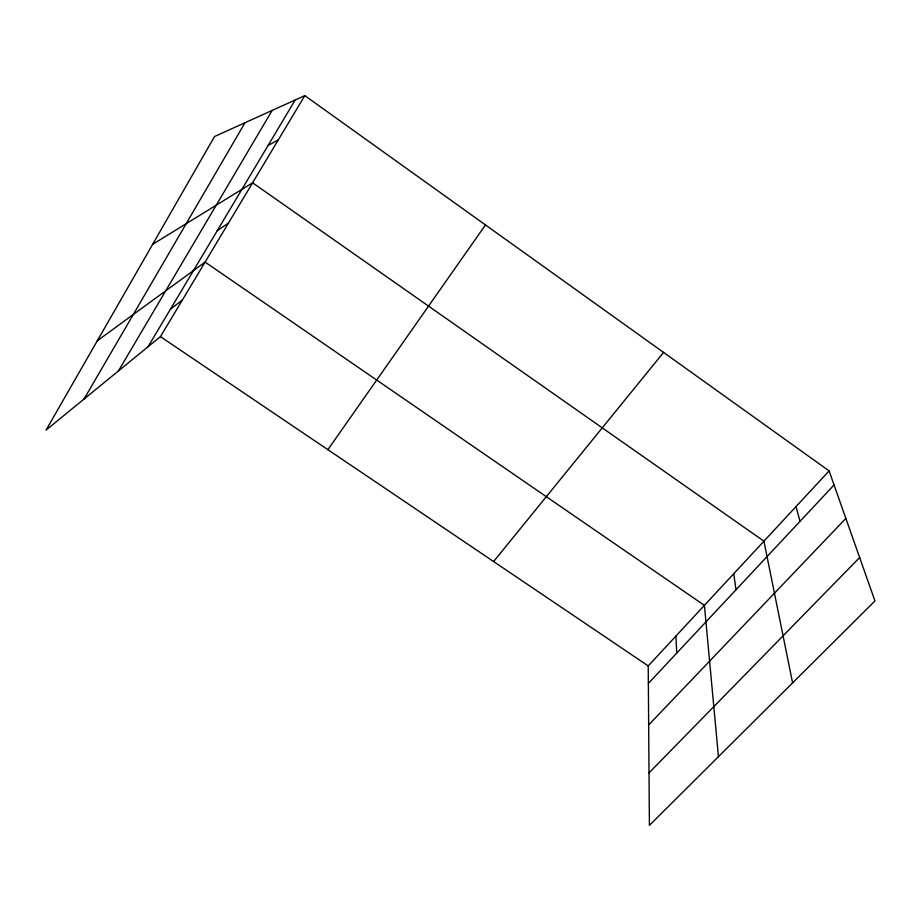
<?xml version="1.0" encoding="UTF-8"?>
<svg xmlns="http://www.w3.org/2000/svg" width="921" height="921" viewBox="0 0 921 921"><rect width="100%" height="100%" fill="white"/><g stroke="black" fill="none" stroke-linecap="round" stroke-linejoin="round"><path stroke-width="1.38" d="M84.041 399.046L244.998 122.735M118.441 370.944L272.167 110.416M148.005 346.791L295.215 99.975M304.816 95.634L214.524 136.538L46.05 430.084L160.438 336.637L304.816 95.634L829.119 470.907L874.95 600.953L649.409 825.366L648.223 665.918L829.119 470.907M327.876 449.667L485.471 224.943M493.598 561.534L663.569 352.409M648.361 683.451L834.069 484.953M648.66 724.954L845.869 518.431M649.017 772.88L859.65 557.55M170.385 309.283L182.427 299.924M97.304 340.782L205.095 262.082L704.404 605.362L718.449 756.682M217.287 230.641L228.477 223.066M152.656 244.33L252.596 182.795L763.935 541.18L792.59 682.898M268.092 145.449L278.269 139.934M160.438 336.637L648.223 665.918M796.02 506.596L800.015 521.344M733.726 573.748L736.029 589.739M675.91 636.077L676.728 653.127"/></g></svg>
